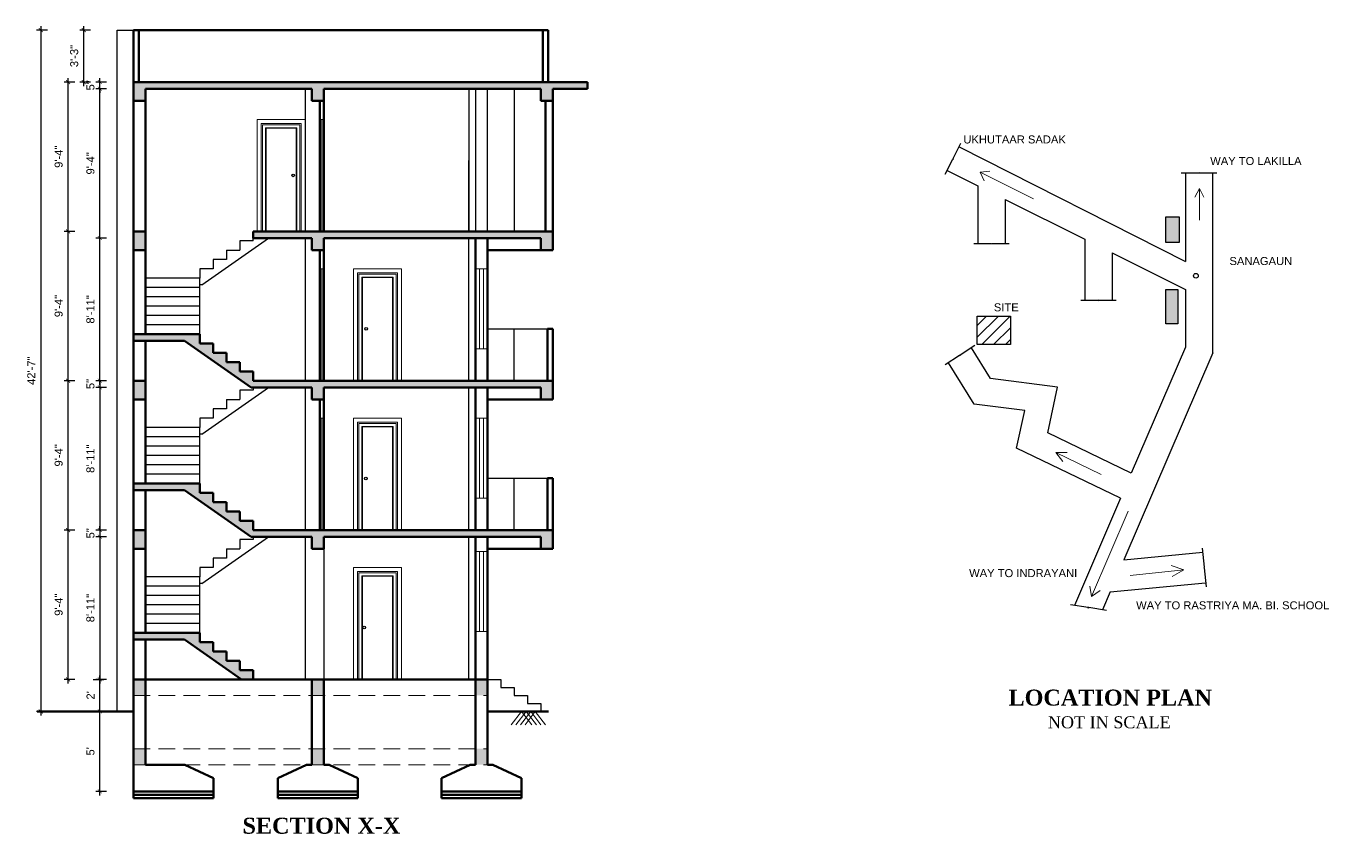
# Model space of a CAD drawing. Header units: inches. Extents: x 2681 to 17714, y 9074 to 11852.
# Drawn here: x 4259 to 5236, y 9913 to 10519 of the extents above; entities that cross this region are included whole.
import ezdxf

# ---------------------------------------------------------------- set-up
doc = ezdxf.new("R2010")
doc.units = ezdxf.units.IN
doc.header["$MEASUREMENT"] = 0
doc.linetypes.add('HIDDEN2', pattern=[0.1875, 0.125, -0.0625])
for name, color, linetype, lineweight in [('DW-SEC', 24, 'Continuous', 25), ('ns_DIMS', 1, 'Continuous', 0), ('ns_HATCH', 40, 'Continuous', 0), ('ns_TEXT', 7, 'Continuous', 13), ('ns_WALL', 21, 'Continuous', 60), ('ns_WINDOW', 151, 'Continuous', 15), ('ns_XTHIN', 41, 'Continuous', 0), ('road', 129, 'Continuous', 25), ('WALL', 12, 'Continuous', 30)]:
    doc.layers.add(name, color=color, linetype=linetype, lineweight=lineweight)
doc.layers.add('ELEVATION', color=3, linetype='Continuous')
doc.styles.add('arial 1000', font='arial.ttf')
doc.styles.get("Standard").update_dxf_attribs({"font": 'arial.ttf'})
doc.dimstyles.new("1-8'", dxfattribs={"dimtxt": 6, "dimasz": 3, "dimexe": 3, "dimexo": 6, "dimgap": 4, "dimtad": 1, "dimdec": 0, "dimzin": 0, "dimdsep": 46, "dimlunit": 4, "dimtxsty": 'arial 1000', "dimblk": 'ARCHTICK', "dimcen": 8, "dimdle": 3, "dimclrt": 7, "dimazin": 0, "dimtfac": 1, "dimtdec": 0, "dimtix": 1, "dimtmove": 2, "dimatfit": 3, "dimfxl": 5, "dimfxlon": 1, "dimarcsym": 0})

# ---------------------------------------------------------------- blocks, each defined once
blk = doc.blocks.new('_ArchTick')
at = {"color": 0, "const_width": 0.15}
blk.add_lwpolyline([(-0.5, -0.5), (0.5, 0.5)], dxfattribs=at)
blk = doc.blocks.new('*D492')
at = {"layer": 'Defpoints', "color": 0, "transparency": 16777216}
for p in [(4314.32, 10004.64), (4339.47, 10004.64), (4339.47, 9944.64)]:
    blk.add_point(p, dxfattribs=at)
at = {"layer": 'ns_DIMS', "color": 0, "lineweight": -2, "transparency": 16777216}
for p, q in [((4319.32, 10004.64), (4311.32, 10004.64)), ((4314.32, 9941.64), (4314.32, 10007.64)), ((4319.32, 9944.64), (4311.32, 9944.64))]:
    blk.add_line(p, q, dxfattribs=at)
at = {"layer": 'ns_DIMS', "color": 0, "lineweight": -2, "transparency": 16777216, "xscale": 3, "yscale": 3, "zscale": 3}
for p, rotation in [((4314.32, 10004.64), 90), ((4314.32, 9944.64), 270)]:
    blk.add_blockref('_ArchTick', p, dxfattribs=dict(at, rotation=rotation))
at = {"layer": 'ns_DIMS', "color": 7, "transparency": 16777216, "insert": (4307.27, 9974.64), "char_height": 6, "attachment_point": 5, "rotation": 90, "style": 'arial 1000'}
blk.add_mtext("5'", dxfattribs=at)
blk = doc.blocks.new('*D493')
at = {"layer": 'Defpoints', "color": 0, "transparency": 16777216}
for p in [(4290.49, 10028.64), (4314.32, 10028.64), (4339.47, 10004.64)]:
    blk.add_point(p, dxfattribs=at)
at = {"layer": 'ns_DIMS', "color": 0, "lineweight": -2, "transparency": 16777216}
for p, q in [((4314.32, 10001.64), (4314.32, 10031.64)), ((4309.32, 10028.64), (4317.32, 10028.64)), ((4319.32, 10004.64), (4311.32, 10004.64))]:
    blk.add_line(p, q, dxfattribs=at)
at = {"layer": 'ns_DIMS', "color": 0, "lineweight": -2, "transparency": 16777216, "xscale": 3, "yscale": 3, "zscale": 3}
for p, rotation in [((4314.32, 10028.64), 90), ((4314.32, 10004.64), 270)]:
    blk.add_blockref('_ArchTick', p, dxfattribs=dict(at, rotation=rotation))
at = {"layer": 'ns_DIMS', "color": 7, "transparency": 16777216, "insert": (4307.31, 10016.64), "char_height": 6, "attachment_point": 5, "rotation": 90, "style": 'arial 1000'}
blk.add_mtext("2'", dxfattribs=at)
blk = doc.blocks.new('*D494')
at = {"layer": 'Defpoints', "color": 0, "transparency": 16777216}
for p in [(4314.32, 10359.64), (4473.21, 10359.64), (4429.27, 10252.64)]:
    blk.add_point(p, dxfattribs=at)
at = {"layer": 'ns_DIMS', "color": 0, "lineweight": -2, "transparency": 16777216}
for p, q in [((4319.32, 10359.64), (4311.32, 10359.64)), ((4314.32, 10249.64), (4314.32, 10362.64)), ((4319.32, 10252.64), (4311.32, 10252.64))]:
    blk.add_line(p, q, dxfattribs=at)
at = {"layer": 'ns_DIMS', "color": 0, "lineweight": -2, "transparency": 16777216, "xscale": 3, "yscale": 3, "zscale": 3}
for p, rotation in [((4314.32, 10359.64), 90), ((4314.32, 10252.64), 270)]:
    blk.add_blockref('_ArchTick', p, dxfattribs=dict(at, rotation=rotation))
at = {"layer": 'ns_DIMS', "color": 7, "transparency": 16777216, "insert": (4307.26, 10306.14), "char_height": 6, "attachment_point": 5, "rotation": 90, "style": 'arial 1000'}
blk.add_mtext('8\'-11"', dxfattribs=at)
blk = doc.blocks.new('*D495')
at = {"layer": 'Defpoints', "color": 0, "transparency": 16777216}
for p in [(4302.17, 10515.64), (4327.32, 10515.64), (4339.47, 10476.64)]:
    blk.add_point(p, dxfattribs=at)
at = {"layer": 'ns_DIMS', "color": 0, "lineweight": -2, "transparency": 16777216}
for p, q in [((4307.17, 10515.64), (4299.17, 10515.64)), ((4302.17, 10473.64), (4302.17, 10518.64)), ((4307.17, 10476.64), (4299.17, 10476.64))]:
    blk.add_line(p, q, dxfattribs=at)
at = {"layer": 'ns_DIMS', "color": 0, "lineweight": -2, "transparency": 16777216, "xscale": 3, "yscale": 3, "zscale": 3}
for p, rotation in [((4302.17, 10515.64), 90), ((4302.17, 10476.64), 270)]:
    blk.add_blockref('_ArchTick', p, dxfattribs=dict(at, rotation=rotation))
at = {"layer": 'ns_DIMS', "color": 7, "transparency": 16777216, "insert": (4295.1, 10496.14), "char_height": 6, "attachment_point": 5, "rotation": 90, "style": 'arial 1000'}
blk.add_mtext('3\'-3"', dxfattribs=at)
blk = doc.blocks.new('*D496')
at = {"layer": 'Defpoints', "color": 0, "transparency": 16777216}
for p in [(4290.49, 10140.64), (4339.47, 10140.64), (4339.47, 10028.64)]:
    blk.add_point(p, dxfattribs=at)
at = {"layer": 'ns_DIMS', "color": 0, "lineweight": -2, "transparency": 16777216}
for p, q in [((4295.49, 10140.64), (4287.49, 10140.64)), ((4290.49, 10025.64), (4290.49, 10143.64)), ((4295.49, 10028.64), (4287.49, 10028.64))]:
    blk.add_line(p, q, dxfattribs=at)
at = {"layer": 'ns_DIMS', "color": 0, "lineweight": -2, "transparency": 16777216, "xscale": 3, "yscale": 3, "zscale": 3}
for p, rotation in [((4290.49, 10140.64), 90), ((4290.49, 10028.64), 270)]:
    blk.add_blockref('_ArchTick', p, dxfattribs=dict(at, rotation=rotation))
at = {"layer": 'ns_DIMS', "color": 7, "transparency": 16777216, "insert": (4283.42, 10084.64), "char_height": 6, "attachment_point": 5, "rotation": 90, "style": 'arial 1000'}
blk.add_mtext('9\'-4"', dxfattribs=at)
blk = doc.blocks.new('*D497')
at = {"layer": 'Defpoints', "color": 0, "transparency": 16777216}
for p in [(4290.49, 10252.64), (4339.47, 10252.64), (4339.47, 10140.64)]:
    blk.add_point(p, dxfattribs=at)
at = {"layer": 'ns_DIMS', "color": 0, "lineweight": -2, "transparency": 16777216}
for p, q in [((4295.49, 10252.64), (4287.49, 10252.64)), ((4290.49, 10137.64), (4290.49, 10255.64)), ((4295.49, 10140.64), (4287.49, 10140.64))]:
    blk.add_line(p, q, dxfattribs=at)
at = {"layer": 'ns_DIMS', "color": 0, "lineweight": -2, "transparency": 16777216, "xscale": 3, "yscale": 3, "zscale": 3}
for p, rotation in [((4290.49, 10252.64), 90), ((4290.49, 10140.64), 270)]:
    blk.add_blockref('_ArchTick', p, dxfattribs=dict(at, rotation=rotation))
at = {"layer": 'ns_DIMS', "color": 7, "transparency": 16777216, "insert": (4283.42, 10196.64), "char_height": 6, "attachment_point": 5, "rotation": 90, "style": 'arial 1000'}
blk.add_mtext('9\'-4"', dxfattribs=at)
blk = doc.blocks.new('*D498')
at = {"layer": 'Defpoints', "color": 0, "transparency": 16777216}
for p in [(4290.49, 10364.64), (4339.47, 10364.64), (4339.47, 10252.64)]:
    blk.add_point(p, dxfattribs=at)
at = {"layer": 'ns_DIMS', "color": 0, "lineweight": -2, "transparency": 16777216}
for p, q in [((4295.49, 10364.64), (4287.49, 10364.64)), ((4290.49, 10249.64), (4290.49, 10367.64)), ((4295.49, 10252.64), (4287.49, 10252.64))]:
    blk.add_line(p, q, dxfattribs=at)
at = {"layer": 'ns_DIMS', "color": 0, "lineweight": -2, "transparency": 16777216, "xscale": 3, "yscale": 3, "zscale": 3}
for p, rotation in [((4290.49, 10364.64), 90), ((4290.49, 10252.64), 270)]:
    blk.add_blockref('_ArchTick', p, dxfattribs=dict(at, rotation=rotation))
at = {"layer": 'ns_DIMS', "color": 7, "transparency": 16777216, "insert": (4283.42, 10308.64), "char_height": 6, "attachment_point": 5, "rotation": 90, "style": 'arial 1000'}
blk.add_mtext('9\'-4"', dxfattribs=at)
blk = doc.blocks.new('*D499')
at = {"layer": 'Defpoints', "color": 0, "transparency": 16777216}
for p in [(4290.49, 10476.64), (4339.47, 10476.64), (4339.47, 10364.64)]:
    blk.add_point(p, dxfattribs=at)
at = {"layer": 'ns_DIMS', "color": 0, "lineweight": -2, "transparency": 16777216}
for p, q in [((4295.49, 10476.64), (4287.49, 10476.64)), ((4290.49, 10361.64), (4290.49, 10479.64)), ((4295.49, 10364.64), (4287.49, 10364.64))]:
    blk.add_line(p, q, dxfattribs=at)
at = {"layer": 'ns_DIMS', "color": 0, "lineweight": -2, "transparency": 16777216, "xscale": 3, "yscale": 3, "zscale": 3}
for p, rotation in [((4290.49, 10476.64), 90), ((4290.49, 10364.64), 270)]:
    blk.add_blockref('_ArchTick', p, dxfattribs=dict(at, rotation=rotation))
at = {"layer": 'ns_DIMS', "color": 7, "transparency": 16777216, "insert": (4283.42, 10420.64), "char_height": 6, "attachment_point": 5, "rotation": 90, "style": 'arial 1000'}
blk.add_mtext('9\'-4"', dxfattribs=at)
blk = doc.blocks.new('*D500')
at = {"layer": 'Defpoints', "color": 0, "transparency": 16777216}
for p in [(4339.47, 10515.64), (4269.93, 10004.64), (4339.47, 10004.64)]:
    blk.add_point(p, dxfattribs=at)
at = {"layer": 'ns_DIMS', "color": 0, "lineweight": -2, "transparency": 16777216}
for p, q in [((4274.93, 10515.64), (4266.93, 10515.64)), ((4269.93, 10518.64), (4269.93, 10001.64)), ((4274.93, 10004.64), (4266.93, 10004.64))]:
    blk.add_line(p, q, dxfattribs=at)
at = {"layer": 'ns_DIMS', "color": 0, "lineweight": -2, "transparency": 16777216, "xscale": 3, "yscale": 3, "zscale": 3}
for p, rotation in [((4269.93, 10515.64), 90), ((4269.93, 10004.64), 270)]:
    blk.add_blockref('_ArchTick', p, dxfattribs=dict(at, rotation=rotation))
at = {"layer": 'ns_DIMS', "color": 7, "transparency": 16777216, "insert": (4262.92, 10260.14), "char_height": 6, "attachment_point": 5, "rotation": 90, "style": 'arial 1000'}
blk.add_mtext('42\'-7"', dxfattribs=at)
blk = doc.blocks.new('*D572')
at = {"layer": 'Defpoints', "color": 0, "transparency": 16777216}
for p in [(4314.32, 10247.64), (4429.27, 10252.64), (4468.21, 10247.64)]:
    blk.add_point(p, dxfattribs=at)
at = {"layer": 'ns_DIMS', "color": 0, "lineweight": -2, "transparency": 16777216}
for p, q in [((4319.32, 10252.64), (4311.32, 10252.64)), ((4319.32, 10247.64), (4311.32, 10247.64)), ((4314.32, 10252.64), (4314.32, 10255.64)), ((4314.32, 10252.64), (4314.32, 10247.64)), ((4314.32, 10247.64), (4314.32, 10244.64))]:
    blk.add_line(p, q, dxfattribs=at)
at = {"layer": 'ns_DIMS', "color": 0, "lineweight": -2, "transparency": 16777216, "xscale": 3, "yscale": 3, "zscale": 3}
for p, rotation in [((4314.32, 10252.64), 270), ((4314.32, 10247.64), 90)]:
    blk.add_blockref('_ArchTick', p, dxfattribs=dict(at, rotation=rotation))
at = {"layer": 'ns_DIMS', "color": 7, "transparency": 16777216, "insert": (4307.27, 10250.14), "char_height": 6, "attachment_point": 5, "rotation": 90, "style": 'arial 1000'}
blk.add_mtext('5"', dxfattribs=at)
blk = doc.blocks.new('*D573')
at = {"layer": 'Defpoints', "color": 0, "transparency": 16777216}
for p in [(4468.21, 10247.64), (4314.32, 10140.64), (4429.27, 10140.64)]:
    blk.add_point(p, dxfattribs=at)
at = {"layer": 'ns_DIMS', "color": 0, "lineweight": -2, "transparency": 16777216}
for p, q in [((4319.32, 10247.64), (4311.32, 10247.64)), ((4314.32, 10250.64), (4314.32, 10137.64)), ((4319.32, 10140.64), (4311.32, 10140.64))]:
    blk.add_line(p, q, dxfattribs=at)
at = {"layer": 'ns_DIMS', "color": 0, "lineweight": -2, "transparency": 16777216, "xscale": 3, "yscale": 3, "zscale": 3}
for p, rotation in [((4314.32, 10247.64), 90), ((4314.32, 10140.64), 270)]:
    blk.add_blockref('_ArchTick', p, dxfattribs=dict(at, rotation=rotation))
at = {"layer": 'ns_DIMS', "color": 7, "transparency": 16777216, "insert": (4307.26, 10194.14), "char_height": 6, "attachment_point": 5, "rotation": 90, "style": 'arial 1000'}
blk.add_mtext('8\'-11"', dxfattribs=at)
blk = doc.blocks.new('*D574')
at = {"layer": 'Defpoints', "color": 0, "transparency": 16777216}
for p in [(4429.27, 10140.64), (4314.32, 10135.64), (4473.21, 10135.64)]:
    blk.add_point(p, dxfattribs=at)
at = {"layer": 'ns_DIMS', "color": 0, "lineweight": -2, "transparency": 16777216}
for p, q in [((4319.32, 10140.64), (4311.32, 10140.64)), ((4314.32, 10140.64), (4314.32, 10143.64)), ((4314.32, 10140.64), (4314.32, 10135.64)), ((4319.32, 10135.64), (4311.32, 10135.64)), ((4314.32, 10135.64), (4314.32, 10132.64))]:
    blk.add_line(p, q, dxfattribs=at)
at = {"layer": 'ns_DIMS', "color": 0, "lineweight": -2, "transparency": 16777216, "xscale": 3, "yscale": 3, "zscale": 3}
for p, rotation in [((4314.32, 10140.64), 270), ((4314.32, 10135.64), 90)]:
    blk.add_blockref('_ArchTick', p, dxfattribs=dict(at, rotation=rotation))
at = {"layer": 'ns_DIMS', "color": 7, "transparency": 16777216, "insert": (4307.27, 10138.14), "char_height": 6, "attachment_point": 5, "rotation": 90, "style": 'arial 1000'}
blk.add_mtext('5"', dxfattribs=at)
blk = doc.blocks.new('*D575')
at = {"layer": 'Defpoints', "color": 0, "transparency": 16777216}
for p in [(4473.21, 10135.64), (4314.32, 10028.64), (4468.21, 10028.64)]:
    blk.add_point(p, dxfattribs=at)
at = {"layer": 'ns_DIMS', "color": 0, "lineweight": -2, "transparency": 16777216}
for p, q in [((4314.32, 10138.64), (4314.32, 10025.64)), ((4319.32, 10135.64), (4311.32, 10135.64)), ((4319.32, 10028.64), (4311.32, 10028.64))]:
    blk.add_line(p, q, dxfattribs=at)
at = {"layer": 'ns_DIMS', "color": 0, "lineweight": -2, "transparency": 16777216, "xscale": 3, "yscale": 3, "zscale": 3}
for p, rotation in [((4314.32, 10135.64), 90), ((4314.32, 10028.64), 270)]:
    blk.add_blockref('_ArchTick', p, dxfattribs=dict(at, rotation=rotation))
at = {"layer": 'ns_DIMS', "color": 7, "transparency": 16777216, "insert": (4307.26, 10082.14), "char_height": 6, "attachment_point": 5, "rotation": 90, "style": 'arial 1000'}
blk.add_mtext('8\'-11"', dxfattribs=at)
blk = doc.blocks.new('*D576')
at = {"layer": 'Defpoints', "color": 0, "transparency": 16777216}
for p in [(4314.32, 10471.64), (4473.21, 10471.64), (4473.21, 10359.64)]:
    blk.add_point(p, dxfattribs=at)
at = {"layer": 'ns_DIMS', "color": 0, "lineweight": -2, "transparency": 16777216}
for p, q in [((4319.32, 10471.64), (4311.32, 10471.64)), ((4314.32, 10356.64), (4314.32, 10474.64)), ((4319.32, 10359.64), (4311.32, 10359.64))]:
    blk.add_line(p, q, dxfattribs=at)
at = {"layer": 'ns_DIMS', "color": 0, "lineweight": -2, "transparency": 16777216, "xscale": 3, "yscale": 3, "zscale": 3}
for p, rotation in [((4314.32, 10471.64), 90), ((4314.32, 10359.64), 270)]:
    blk.add_blockref('_ArchTick', p, dxfattribs=dict(at, rotation=rotation))
at = {"layer": 'ns_DIMS', "color": 7, "transparency": 16777216, "insert": (4307.26, 10415.64), "char_height": 6, "attachment_point": 5, "rotation": 90, "style": 'arial 1000'}
blk.add_mtext('9\'-4"', dxfattribs=at)
blk = doc.blocks.new('*D577')
at = {"layer": 'Defpoints', "color": 0, "transparency": 16777216}
for p in [(4314.32, 10476.64), (4473.21, 10476.64), (4473.21, 10471.64)]:
    blk.add_point(p, dxfattribs=at)
at = {"layer": 'ns_DIMS', "color": 0, "lineweight": -2, "transparency": 16777216}
for p, q in [((4319.32, 10476.64), (4311.32, 10476.64)), ((4319.32, 10471.64), (4311.32, 10471.64)), ((4314.32, 10476.64), (4314.32, 10479.64)), ((4314.32, 10471.64), (4314.32, 10476.64)), ((4314.32, 10471.64), (4314.32, 10468.64))]:
    blk.add_line(p, q, dxfattribs=at)
at = {"layer": 'ns_DIMS', "color": 0, "lineweight": -2, "transparency": 16777216, "xscale": 3, "yscale": 3, "zscale": 3}
for p, rotation in [((4314.32, 10476.64), 270), ((4314.32, 10471.64), 90)]:
    blk.add_blockref('_ArchTick', p, dxfattribs=dict(at, rotation=rotation))
at = {"layer": 'ns_DIMS', "color": 7, "transparency": 16777216, "insert": (4307.27, 10474.14), "char_height": 6, "attachment_point": 5, "rotation": 90, "style": 'arial 1000'}
blk.add_mtext('5"', dxfattribs=at)

msp = doc.modelspace()

# ---------------------------------------------------------------- hatches: boundary and pattern name
at = {"layer": 'DW-SEC'}
h = msp.add_hatch(dxfattribs=at)
h.set_pattern_fill('ANSI31', color=256, scale=50)
h.set_pattern_definition([(45, (-116530.6534, 22876.4307), (-4.41941738, 4.41941738), [])])
h.paths.add_polyline_path([(4996.97, 10301.05), (4972.07, 10301.05), (4972.07, 10279.81), (4996.97, 10279.81)])
at = {"layer": 'ELEVATION'}
h = msp.add_hatch(dxfattribs=at)
h.set_pattern_fill('SWAMP', color=256, scale=2)
h.set_pattern_definition([(0, (-74054.8467, 14207.688), (1, 1.732050806), [0.25, -1.75]), (90, (-74054.7217, 14207.6881), (-1, 1.732050806), [0.125, -3.33910161]), (90, (-74054.6905, 14207.6881), (-1, 1.732050806), [0.1, -3.36410161]), (90, (-74054.753, 14207.6881), (-1, 1.732050806), [0.1, -3.36410161]), (60, (-74054.6592, 14207.688), (-1, 1.732050807), [0.08, -1.92]), (120, (-74054.7842, 14207.688), (-2, 8e-10), [0.08, -1.92])])
h.paths.add_polyline_path([(5122.53, 10321.06), (5113.4, 10321.06), (5113.4, 10295.19), (5122.53, 10295.19)])
h.paths.add_polyline_path([(5123.52, 10375.62), (5113.48, 10375.62), (5113.48, 10356.33), (5123.52, 10356.33)])
at = {"layer": 'ns_HATCH'}
h = msp.add_hatch(dxfattribs=at)
h.set_pattern_fill('AR-CONC', color=256)
h.set_pattern_definition([(50, (-20361.536, 14920.5853), (7.1726018, -0.6275213), [0.75, -8.25]), (355, (-20361.536, 14920.585), (-1.3875133, 7.5219213), [0.6, -6.6]), (100.451444, (-20360.938, 14920.533), (5.7850885, 6.8944), [0.637402, -7.0114211]), (46.1842, (-20361.536, 14922.585), (10.6724133, -1.6551928), [1.125, -12.375]), (96.635635, (-20360.646, 14922.447), (9.3466195, 9.741186), [0.9561034, -10.5171376]), (351.184164, (-20361.536, 14922.585), (9.3466195, 9.741186), [0.9, -9.9]), (21, (-20360.536, 14922.0853), (5.9690705, -4.0261889), [0.75, -8.25]), (326, (-20360.536, 14922.085), (2.4331533, 7.2515005), [0.6, -6.6]), (71.451445, (-20360.0384, 14921.75), (8.4022238, 3.2253115), [0.637402, -7.0114211]), (37.5, (-20361.5358, 14920.5853), (0.12159855, 3.32893854), [0, -6.52, 0, -6.7, 0, -6.625]), (7.5, (-20361.536, 14920.5853), (2.63069537, 3.9441171), [0, -3.82, 0, -6.37, 0, -2.525]), (327.5, (-20363.7658, 14920.5853), (5.33822436, -0.22554872), [0, -2.5, 0, -7.8, 0, -10.35]), (317.5, (-20364.766, 14920.5853), (5.8318617, 1.0010498), [0, -3.25, 0, -5.18, 0, -7.35])])
h.paths.add_polyline_path([(4348.47, 9976.64), (4339.47, 9976.64), (4339.47, 9964.64), (4348.47, 9964.64)])
h.paths.add_polyline_path([(4348.47, 10028.64), (4339.47, 10028.64), (4339.47, 10016.64), (4348.47, 10016.64)])
h.paths.add_polyline_path([(4482.21, 10028.64), (4473.21, 10028.64), (4473.21, 10016.64), (4482.21, 10016.64)])
h.paths.add_polyline_path([(4482.21, 9976.64), (4473.21, 9976.64), (4473.21, 9964.64), (4482.21, 9964.64)])
h.paths.add_polyline_path([(4604.91, 9976.64), (4595.91, 9976.64), (4595.91, 9964.64), (4604.91, 9964.64)])
h.paths.add_polyline_path([(4604.91, 10028.64), (4595.91, 10028.64), (4595.91, 10016.64), (4604.91, 10016.64)])
h.paths.add_polyline_path([(4389.27, 10063.64), (4339.47, 10063.64), (4339.47, 10058.64), (4377.69, 10058.64), (4420.55, 10028.64), (4429.27, 10028.64), (4429.27, 10035.64), (4419.27, 10035.64), (4419.27, 10042.64), (4409.27, 10042.64), (4409.27, 10049.64), (4399.27, 10049.64), (4399.27, 10056.64), (4389.27, 10056.64)])
h.paths.add_polyline_path([(4348.47, 10140.64), (4339.47, 10140.64), (4339.47, 10126.64), (4348.47, 10126.64)], flags=17)
h.paths.add_polyline_path([(4419.27, 10154.64), (4409.27, 10154.64), (4409.27, 10161.64), (4399.27, 10161.64), (4399.27, 10168.64), (4389.27, 10168.64), (4389.27, 10175.64), (4339.47, 10175.64), (4339.47, 10170.64), (4377.69, 10170.64), (4427.69, 10135.64), (4473.21, 10135.64), (4473.21, 10126.64), (4482.21, 10126.64), (4482.21, 10135.64), (4644.9, 10135.64), (4644.9, 10126.64), (4653.9, 10126.64), (4653.9, 10140.64), (4429.27, 10140.64), (4429.27, 10147.64), (4419.27, 10147.64)])
h.paths.add_polyline_path([(4348.47, 10252.64), (4339.47, 10252.64), (4339.47, 10238.64), (4348.47, 10238.64)], flags=17)
h.paths.add_polyline_path([(4653.9, 10252.64), (4429.27, 10252.64), (4429.27, 10259.64), (4419.27, 10259.64), (4419.27, 10266.64), (4409.27, 10266.64), (4409.27, 10273.64), (4399.27, 10273.64), (4399.27, 10280.64), (4389.27, 10280.64), (4389.27, 10287.64), (4339.47, 10287.64), (4339.47, 10282.64), (4377.69, 10282.64), (4427.69, 10247.64), (4473.21, 10247.64), (4473.21, 10238.64), (4482.21, 10238.64), (4482.21, 10247.64), (4644.9, 10247.64), (4644.9, 10238.64), (4653.9, 10238.64)])
h.paths.add_polyline_path([(4348.47, 10364.64), (4339.47, 10364.64), (4339.47, 10350.64), (4348.47, 10350.64)])
h.paths.add_polyline_path([(4482.21, 10359.64), (4644.9, 10359.64), (4644.9, 10350.64), (4653.9, 10350.64), (4653.9, 10364.64), (4429.27, 10364.64), (4429.27, 10359.64), (4473.21, 10359.64), (4473.21, 10350.64), (4482.21, 10350.64)])
h.paths.add_polyline_path([(4653.9, 10471.64), (4679.83, 10471.64), (4679.83, 10476.64), (4339.47, 10476.64), (4339.47, 10462.64), (4348.47, 10462.64), (4348.47, 10471.64), (4473.21, 10471.64), (4473.21, 10462.64), (4482.21, 10462.64), (4482.21, 10471.64), (4644.9, 10471.64), (4644.9, 10462.64), (4653.9, 10462.64)])

# ---------------------------------------------------------------- linework, layer by layer
at = {"layer": 'Defpoints'}
for centre in [(4459.18, 10406.64), (4513.89, 10291.52), (4513.74, 10179.28), (4512.38, 10067.52)]:
    msp.add_circle(centre, 1, dxfattribs=at)
at = {"layer": 'ELEVATION'}
for points in [[(5123.52, 10356.33), (5113.48, 10356.33), (5113.48, 10375.62), (5123.52, 10375.62)], [(5113.4, 10321.06), (5122.53, 10321.06), (5122.53, 10295.19), (5113.4, 10295.19)]]:
    msp.add_lwpolyline(points, close=True, dxfattribs=at)
msp.add_circle((5135.96, 10331.36), 1.78, dxfattribs=at)
at = {"layer": 'ns_DIMS'}
for p, q in [((4974.18, 10409.04), (4981.54, 10409.69)), ((4974.18, 10409.04), (5014.33, 10389.01)), ((4974.18, 10409.04), (4977.17, 10402.47)), ((5138.56, 10396.67), (5135.21, 10390.37)), ((5138.56, 10373.01), (5138.56, 10396.67)), ((5138.56, 10396.67), (5141.91, 10390.37)), ((5064.9, 10182.31), (5030.92, 10198.71)), ((5030.92, 10198.71), (5039.58, 10198.71)), ((5030.92, 10198.71), (5036.31, 10191.93)), ((5085.08, 10154.7), (5057.66, 10090.77)), ((5086.74, 10106.5), (5126.99, 10110.85)), ((5126.99, 10110.85), (5117.33, 10114.05)), ((5126.99, 10110.85), (5118.24, 10105.67)), ((5057.66, 10090.77), (5056.36, 10098.52)), ((5057.66, 10090.77), (5064.17, 10095.17)), ((4630.44, 10004.64), (4622.76, 9994.42)), ((4633.88, 10004.64), (4626.2, 9994.42)), ((4637.31, 10004.64), (4629.63, 9994.42)), ((4630.44, 10004.64), (4638.12, 9994.42)), ((4640.75, 10004.64), (4633.07, 9994.42)), ((4633.88, 10004.64), (4641.56, 9994.42)), ((4637.31, 10004.64), (4644.99, 9994.42)), ((4640.75, 10004.64), (4648.43, 9994.42))]:
    msp.add_line(p, q, dxfattribs=at)
at = {"layer": 'ns_WALL', "lineweight": 25}
for p, q in [((4327.32, 10515.64), (4339.47, 10515.64)), ((4327.32, 10004.64), (4327.32, 10515.64)), ((4468.21, 10471.64), (4468.21, 10364.64)), ((4590.91, 10471.64), (4590.64, 10364.64)), ((4590.91, 10471.64), (4590.91, 10364.64)), ((4595.91, 10471.64), (4595.91, 10364.64)), ((4604.64, 10471.64), (4604.64, 10364.64)), ((4624.87, 10471.64), (4624.87, 10364.64)), ((4390.85, 10324.64), (4440.85, 10359.64)), ((4429.27, 10357.64), (4419.27, 10357.64)), ((4419.27, 10357.64), (4419.27, 10350.64)), ((4429.27, 10357.64), (4429.27, 10359.64)), ((4468.21, 10359.64), (4468.21, 10252.64)), ((4590.91, 10252.64), (4590.91, 10359.64)), ((4409.27, 10350.64), (4409.27, 10343.64)), ((4409.27, 10350.64), (4419.27, 10350.64)), ((4399.27, 10336.64), (4389.27, 10336.64)), ((4389.27, 10336.64), (4389.27, 10329.64)), ((4409.27, 10343.64), (4399.27, 10343.64)), ((4399.27, 10343.64), (4399.27, 10336.64)), ((4389.27, 10329.64), (4348.47, 10329.64)), ((4389.27, 10287.64), (4389.27, 10329.64)), ((4390.85, 10324.64), (4389.27, 10324.64)), ((4389.27, 10322.64), (4348.47, 10322.64)), ((4389.27, 10315.64), (4348.47, 10315.64)), ((4389.27, 10308.64), (4348.47, 10308.64)), ((4389.27, 10301.64), (4348.47, 10301.64)), ((4389.27, 10294.64), (4348.47, 10294.64)), ((4604.91, 10291.64), (4649.9, 10291.64)), ((4624.87, 10252.64), (4624.87, 10291.64)), ((4390.85, 10212.64), (4440.85, 10247.64)), ((4429.27, 10247.64), (4429.27, 10245.64)), ((4468.21, 10247.64), (4468.21, 10140.64)), ((4590.91, 10140.64), (4590.91, 10247.64)), ((4409.27, 10238.64), (4409.27, 10231.64)), ((4409.27, 10238.64), (4419.27, 10238.64)), ((4429.27, 10245.64), (4419.27, 10245.64)), ((4419.27, 10245.64), (4419.27, 10238.64)), ((4409.27, 10231.64), (4399.27, 10231.64)), ((4399.27, 10231.64), (4399.27, 10224.64)), ((4389.27, 10217.64), (4348.47, 10217.64)), ((4399.27, 10224.64), (4389.27, 10224.64)), ((4389.27, 10224.64), (4389.27, 10217.64)), ((4389.27, 10175.64), (4389.27, 10217.64)), ((4389.27, 10210.64), (4348.47, 10210.64)), ((4390.85, 10212.64), (4389.27, 10212.64)), ((4389.27, 10203.64), (4348.47, 10203.64)), ((4389.27, 10196.64), (4348.47, 10196.64)), ((4389.27, 10189.64), (4348.47, 10189.64)), ((4389.27, 10182.64), (4348.47, 10182.64)), ((4604.91, 10179.64), (4649.9, 10179.64)), ((4624.87, 10140.64), (4624.87, 10179.64)), ((4390.85, 10100.64), (4440.85, 10135.64)), ((4429.27, 10133.64), (4419.27, 10133.64)), ((4419.27, 10133.64), (4419.27, 10126.64)), ((4429.27, 10135.64), (4429.27, 10133.64)), ((4468.21, 10135.64), (4468.21, 10028.64)), ((4590.91, 10028.64), (4590.91, 10135.64)), ((4409.27, 10119.64), (4399.27, 10119.64)), ((4399.27, 10119.64), (4399.27, 10112.64)), ((4409.27, 10126.64), (4409.27, 10119.64)), ((4409.27, 10126.64), (4419.27, 10126.64)), ((4482.21, 10126.64), (4482.21, 10028.64)), ((4399.27, 10112.64), (4389.27, 10112.64)), ((4389.27, 10112.64), (4389.27, 10105.64)), ((4389.27, 10105.64), (4348.47, 10105.64)), ((4389.27, 10063.64), (4389.27, 10105.64)), ((4390.85, 10100.64), (4389.27, 10100.64)), ((4389.27, 10098.64), (4348.47, 10098.64)), ((4389.27, 10091.64), (4348.47, 10091.64)), ((4389.27, 10084.64), (4348.47, 10084.64)), ((4389.27, 10077.64), (4348.47, 10077.64)), ((4389.27, 10070.64), (4348.47, 10070.64))]:
    msp.add_line(p, q, dxfattribs=at)
at = {"layer": 'ns_WALL'}
for p, q in [((4339.47, 10515.64), (4604.91, 10515.64)), ((4339.47, 10028.64), (4339.47, 10515.64)), ((4343.47, 10476.64), (4343.47, 10515.64)), ((4604.91, 10515.64), (4650.38, 10515.64)), ((4646.38, 10476.64), (4646.38, 10515.64)), ((4650.38, 10476.64), (4650.38, 10515.64)), ((4339.47, 10476.64), (4679.83, 10476.64)), ((4348.47, 10471.64), (4473.21, 10471.64)), ((4348.47, 10364.64), (4348.47, 10471.64)), ((4473.21, 10471.64), (4473.21, 10462.64)), ((4482.21, 10471.64), (4644.9, 10471.64)), ((4482.21, 10471.64), (4482.21, 10364.64)), ((4644.9, 10462.64), (4644.9, 10471.64)), ((4653.9, 10471.64), (4679.83, 10471.64)), ((4653.9, 10462.64), (4653.9, 10471.64)), ((4679.83, 10471.64), (4679.83, 10476.64)), ((4339.47, 10462.64), (4348.47, 10462.64)), ((4473.21, 10462.64), (4482.21, 10462.64)), ((4479.21, 10462.64), (4479.21, 10364.64)), ((4644.9, 10462.64), (4653.9, 10462.64)), ((4648.5, 10462.64), (4648.5, 10364.64)), ((4653.9, 10350.64), (4653.9, 10462.64)), ((4339.47, 10364.64), (4348.47, 10364.64)), ((4348.47, 10287.64), (4348.47, 10364.64)), ((4429.27, 10364.64), (4653.9, 10364.64)), ((4429.27, 10364.64), (4429.27, 10359.64)), ((4429.27, 10359.64), (4473.21, 10359.64)), ((4473.21, 10359.64), (4473.21, 10350.64)), ((4482.21, 10359.64), (4644.9, 10359.64)), ((4482.21, 10359.64), (4482.21, 10252.64)), ((4595.91, 10252.64), (4595.91, 10359.64)), ((4604.91, 10252.64), (4604.91, 10359.64)), ((4644.9, 10359.64), (4644.9, 10350.64)), ((4339.47, 10350.64), (4348.47, 10350.64)), ((4473.21, 10350.64), (4482.21, 10350.64)), ((4479.21, 10350.64), (4479.21, 10252.64)), ((4604.91, 10350.64), (4653.9, 10350.64)), ((4389.27, 10287.64), (4339.47, 10287.64)), ((4389.27, 10280.64), (4389.27, 10287.64)), ((4649.9, 10291.64), (4653.9, 10291.64)), ((4649.9, 10252.64), (4649.9, 10291.64)), ((4653.9, 10238.64), (4653.9, 10291.64)), ((4377.69, 10282.64), (4339.47, 10282.64)), ((4348.47, 10252.64), (4348.47, 10282.64)), ((4377.69, 10282.64), (4427.69, 10247.64)), ((4399.27, 10280.64), (4389.27, 10280.64)), ((4399.27, 10273.64), (4399.27, 10280.64)), ((4409.27, 10273.64), (4399.27, 10273.64)), ((4409.27, 10266.64), (4409.27, 10273.64)), ((4419.27, 10266.64), (4409.27, 10266.64)), ((4419.27, 10259.64), (4419.27, 10266.64)), ((4429.27, 10259.64), (4419.27, 10259.64)), ((4429.27, 10252.64), (4429.27, 10259.64)), ((4339.47, 10252.64), (4348.47, 10252.64)), ((4348.47, 10175.64), (4348.47, 10252.64)), ((4427.69, 10247.64), (4473.21, 10247.64)), ((4429.27, 10252.64), (4653.9, 10252.64)), ((4473.21, 10247.64), (4473.21, 10238.64)), ((4482.21, 10247.64), (4644.9, 10247.64)), ((4482.21, 10247.64), (4482.21, 10140.64)), ((4595.91, 10140.64), (4595.91, 10247.64)), ((4604.91, 10140.64), (4604.91, 10247.64)), ((4644.9, 10247.64), (4644.9, 10238.64)), ((4339.47, 10238.64), (4348.47, 10238.64)), ((4473.21, 10238.64), (4482.21, 10238.64)), ((4479.21, 10238.64), (4479.21, 10140.64)), ((4604.91, 10238.64), (4653.9, 10238.64)), ((4649.9, 10179.64), (4653.9, 10179.64)), ((4649.9, 10140.64), (4649.9, 10179.64)), ((4653.9, 10126.64), (4653.9, 10179.64)), ((4389.27, 10175.64), (4339.47, 10175.64)), ((4377.69, 10170.64), (4339.47, 10170.64)), ((4348.47, 10063.64), (4348.47, 10170.64)), ((4377.69, 10170.64), (4427.69, 10135.64)), ((4389.27, 10168.64), (4389.27, 10175.64)), ((4399.27, 10168.64), (4389.27, 10168.64)), ((4399.27, 10161.64), (4399.27, 10168.64)), ((4409.27, 10161.64), (4399.27, 10161.64)), ((4409.27, 10154.64), (4409.27, 10161.64)), ((4419.27, 10154.64), (4409.27, 10154.64)), ((4419.27, 10147.64), (4419.27, 10154.64)), ((4339.47, 10140.64), (4348.47, 10140.64)), ((4429.27, 10147.64), (4419.27, 10147.64)), ((4429.27, 10140.64), (4429.27, 10147.64)), ((4429.27, 10140.64), (4653.9, 10140.64)), ((4427.69, 10135.64), (4473.21, 10135.64)), ((4473.21, 10135.64), (4473.21, 10126.64)), ((4482.21, 10135.64), (4644.9, 10135.64)), ((4482.21, 10135.64), (4482.21, 10126.64)), ((4595.91, 9964.64), (4595.91, 10135.64)), ((4604.91, 9964.64), (4604.91, 10135.64)), ((4644.9, 10135.64), (4644.9, 10126.64)), ((4339.47, 10126.64), (4348.47, 10126.64)), ((4473.21, 10126.64), (4482.21, 10126.64)), ((4604.91, 10126.64), (4653.9, 10126.64)), ((4389.27, 10063.64), (4339.47, 10063.64)), ((4389.27, 10056.64), (4389.27, 10063.64)), ((4377.69, 10058.64), (4339.47, 10058.64)), ((4348.47, 9964.64), (4348.47, 10058.64)), ((4377.69, 10058.64), (4420.55, 10028.64)), ((4399.27, 10056.64), (4389.27, 10056.64)), ((4399.27, 10049.64), (4399.27, 10056.64)), ((4409.27, 10049.64), (4399.27, 10049.64)), ((4409.27, 10042.64), (4409.27, 10049.64)), ((4419.27, 10042.64), (4409.27, 10042.64)), ((4419.27, 10035.64), (4419.27, 10042.64)), ((4429.27, 10035.64), (4419.27, 10035.64)), ((4429.27, 10028.64), (4429.27, 10035.64)), ((4339.47, 10028.64), (4604.91, 10028.64)), ((4339.47, 10028.64), (4339.47, 9944.64)), ((4473.21, 10028.64), (4473.21, 9964.64)), ((4482.21, 10028.64), (4482.21, 9964.64)), ((4267.33, 10004.64), (4339.47, 10004.64)), ((4604.91, 10004.64), (4650.55, 10004.64)), ((4377.97, 9964.64), (4348.47, 9964.64)), ((4377.97, 9964.64), (4399.47, 9954.64)), ((4469.21, 9964.64), (4447.71, 9954.64)), ((4469.21, 9964.64), (4473.21, 9964.64)), ((4486.21, 9964.64), (4482.21, 9964.64)), ((4486.21, 9964.64), (4507.71, 9954.64)), ((4591.91, 9964.64), (4570.41, 9954.64)), ((4591.91, 9964.64), (4595.91, 9964.64)), ((4608.91, 9964.64), (4604.91, 9964.64)), ((4608.91, 9964.64), (4630.41, 9954.64)), ((4399.47, 9954.64), (4399.47, 9939.64)), ((4447.71, 9954.64), (4447.71, 9939.64)), ((4507.71, 9954.64), (4507.71, 9939.64)), ((4570.41, 9954.64), (4570.41, 9939.64)), ((4630.41, 9954.64), (4630.41, 9939.64)), ((4339.47, 9944.64), (4399.47, 9944.64)), ((4339.47, 9939.64), (4339.47, 9944.64)), ((4399.47, 9939.64), (4399.47, 9944.64)), ((4447.71, 9944.64), (4507.71, 9944.64)), ((4447.71, 9939.64), (4447.71, 9944.64)), ((4507.71, 9939.64), (4507.71, 9944.64)), ((4570.41, 9944.64), (4630.41, 9944.64)), ((4570.41, 9939.64), (4570.41, 9944.64)), ((4630.41, 9939.64), (4630.41, 9944.64)), ((4339.47, 9942.14), (4399.47, 9942.14)), ((4339.47, 9939.64), (4399.47, 9939.64)), ((4447.71, 9942.14), (4507.71, 9942.14)), ((4447.71, 9939.64), (4507.71, 9939.64)), ((4570.41, 9942.14), (4630.41, 9942.14)), ((4570.41, 9939.64), (4630.41, 9939.64))]:
    msp.add_line(p, q, dxfattribs=at)
at = {"layer": 'ns_WALL', "lineweight": 25}
msp.add_lwpolyline([(4604.91, 10028.64), (4614.91, 10028.64), (4614.91, 10022.64), (4624.91, 10022.64), (4624.91, 10016.64), (4634.91, 10016.64), (4634.91, 10010.64), (4644.91, 10010.64), (4644.91, 10004.64)], dxfattribs=at)
at = {"layer": 'ns_WINDOW'}
for p, q in [((4432.21, 10364.64), (4432.21, 10448.64)), ((4432.21, 10448.64), (4468.21, 10448.64)), ((4435.21, 10364.64), (4435.21, 10445.64)), ((4435.21, 10445.64), (4465.21, 10445.64)), ((4464.21, 10444.64), (4436.21, 10444.64)), ((4436.21, 10444.64), (4436.21, 10364.64)), ((4461.98, 10442.4), (4438.45, 10442.4)), ((4438.45, 10442.4), (4438.45, 10364.64)), ((4461.51, 10441.93), (4438.92, 10441.93)), ((4438.92, 10441.93), (4438.92, 10364.64)), ((4461.51, 10364.64), (4461.51, 10441.93)), ((4461.98, 10364.64), (4461.98, 10442.4)), ((4464.21, 10364.64), (4464.21, 10444.64)), ((4465.21, 10364.64), (4465.21, 10445.64)), ((4468.21, 10364.64), (4468.21, 10448.64)), ((4479.21, 10448.64), (4482.21, 10448.64)), ((4480.71, 10448.64), (4480.71, 10364.64)), ((4438.45, 10440.82), (4438.45, 10418.58)), ((4479.21, 10336.64), (4482.21, 10336.64)), ((4480.71, 10336.64), (4480.71, 10252.64)), ((4504.47, 10252.64), (4504.47, 10336.64)), ((4504.47, 10336.64), (4540.47, 10336.64)), ((4540.47, 10252.64), (4540.47, 10336.64)), ((4595.91, 10336.64), (4604.91, 10336.64)), ((4598.91, 10276.64), (4598.91, 10336.64)), ((4601.91, 10276.64), (4601.91, 10336.64)), ((4507.47, 10252.64), (4507.47, 10333.64)), ((4507.47, 10333.64), (4537.47, 10333.64)), ((4536.47, 10332.64), (4508.47, 10332.64)), ((4508.47, 10332.64), (4508.47, 10252.64)), ((4534.24, 10330.4), (4510.71, 10330.4)), ((4510.71, 10330.4), (4510.71, 10252.64)), ((4510.71, 10328.82), (4510.71, 10306.58)), ((4533.77, 10329.93), (4511.18, 10329.93)), ((4511.18, 10329.93), (4511.18, 10252.64)), ((4533.77, 10252.64), (4533.77, 10329.93)), ((4534.24, 10252.64), (4534.24, 10330.4)), ((4536.47, 10252.64), (4536.47, 10332.64)), ((4537.47, 10252.64), (4537.47, 10333.64)), ((4595.91, 10276.64), (4604.91, 10276.64)), ((4479.21, 10224.64), (4482.21, 10224.64)), ((4480.71, 10224.64), (4480.71, 10140.64)), ((4504.47, 10140.64), (4504.47, 10224.64)), ((4504.47, 10224.64), (4540.47, 10224.64)), ((4507.47, 10140.64), (4507.47, 10221.64)), ((4507.47, 10221.64), (4537.47, 10221.64)), ((4536.47, 10220.64), (4508.47, 10220.64)), ((4508.47, 10220.64), (4508.47, 10140.64)), ((4534.24, 10218.4), (4510.71, 10218.4)), ((4510.71, 10218.4), (4510.71, 10140.64)), ((4510.71, 10216.82), (4510.71, 10194.58)), ((4533.77, 10217.93), (4511.18, 10217.93)), ((4511.18, 10217.93), (4511.18, 10140.64)), ((4533.77, 10140.64), (4533.77, 10217.93)), ((4534.24, 10140.64), (4534.24, 10218.4)), ((4536.47, 10140.64), (4536.47, 10220.64)), ((4537.47, 10140.64), (4537.47, 10221.64)), ((4540.47, 10140.64), (4540.47, 10224.64)), ((4595.91, 10224.64), (4604.91, 10224.64)), ((4598.91, 10164.64), (4598.91, 10224.64)), ((4601.91, 10164.64), (4601.91, 10224.64)), ((4595.91, 10164.64), (4604.91, 10164.64)), ((4595.91, 10124.64), (4604.91, 10124.64)), ((4598.91, 10064.64), (4598.91, 10124.64)), ((4601.91, 10064.64), (4601.91, 10124.64)), ((4504.47, 10028.64), (4504.47, 10112.64)), ((4504.47, 10112.64), (4540.47, 10112.64)), ((4507.47, 10028.64), (4507.47, 10109.64)), ((4507.47, 10109.64), (4537.47, 10109.64)), ((4537.47, 10028.64), (4537.47, 10109.64)), ((4540.47, 10028.64), (4540.47, 10112.64)), ((4536.47, 10108.64), (4508.47, 10108.64)), ((4508.47, 10108.64), (4508.47, 10028.64)), ((4534.24, 10106.4), (4510.71, 10106.4)), ((4510.71, 10106.4), (4510.71, 10028.64)), ((4510.71, 10104.82), (4510.71, 10082.58)), ((4533.77, 10105.93), (4511.18, 10105.93)), ((4511.18, 10105.93), (4511.18, 10028.64)), ((4533.77, 10028.64), (4533.77, 10105.93)), ((4534.24, 10028.64), (4534.24, 10106.4)), ((4536.47, 10028.64), (4536.47, 10108.64)), ((4595.91, 10064.64), (4604.91, 10064.64))]:
    msp.add_line(p, q, dxfattribs=at)
at = {"layer": 'ns_XTHIN', "linetype": 'HIDDEN2', "ltscale": 100}
for p, q in [((4339.47, 10016.64), (4604.91, 10016.64)), ((4339.47, 9976.64), (4604.91, 9976.64)), ((4339.47, 9964.64), (4604.91, 9964.64))]:
    msp.add_line(p, q, dxfattribs=at)
at = {"layer": 'road'}
for p, q in [((4958.48, 10428.03), (5128.06, 10342.16)), ((4949.46, 10410.22), (4972.42, 10398.77)), ((5128.06, 10408.53), (5128.06, 10342.16)), ((5148.61, 10273.66), (5148.61, 10408.53)), ((4972.42, 10398.77), (4972.42, 10355.28)), ((4992.97, 10388.53), (5052.71, 10358.73)), ((4992.97, 10388.53), (4992.97, 10355.28)), ((5052.71, 10358.73), (5052.71, 10312.85)), ((5073.26, 10348.49), (5128.06, 10321.16)), ((5073.26, 10348.49), (5073.26, 10312.85)), ((5128.06, 10321.16), (5128.06, 10277.88)), ((4981.97, 10254.22), (4967.66, 10277.34)), ((5128.06, 10277.88), (5087.53, 10183.4)), ((4969.66, 10235.06), (4950.43, 10266.14)), ((5148.61, 10273.66), (5081.94, 10118.24)), ((5032.21, 10247.9), (4981.97, 10254.22)), ((5024.88, 10213.64), (5032.21, 10247.9)), ((5007.64, 10230.28), (4969.66, 10235.06)), ((5001.55, 10202.09), (5007.64, 10230.28)), ((5087.53, 10183.4), (5024.88, 10213.64)), ((5079.42, 10164.49), (5001.55, 10202.09)), ((5079.42, 10164.49), (5044.93, 10084.09)), ((5081.94, 10118.24), (5141.07, 10123.97)), ((5071.62, 10094.18), (5143.29, 10101.11)), ((5071.62, 10094.18), (5065.91, 10080.86))]:
    msp.add_line(p, q, dxfattribs=at)
for points in [[(4948.1, 10407.55), (4953.85, 10418.91), (4954.22, 10418.86), (4953.72, 10419.39), (4954.08, 10419.35), (4959.83, 10430.71)], [(5125.06, 10408.53), (5138.08, 10408.53), (5138.21, 10408.19), (5138.46, 10408.88), (5138.58, 10408.53), (5151.61, 10408.53)], [(4995.97, 10355.28), (4982.94, 10355.28), (4982.82, 10355.62), (4982.57, 10354.93), (4982.44, 10355.28), (4969.42, 10355.28)], [(5076.26, 10312.85), (5063.23, 10312.85), (5063.11, 10313.19), (5062.86, 10312.5), (5062.73, 10312.85), (5049.71, 10312.85)], [(4970.18, 10278.98), (4959.26, 10271.88), (4958.96, 10272.1), (4959.13, 10271.39), (4958.84, 10271.61), (4947.91, 10264.51)], [(5140.79, 10126.95), (5142.16, 10112.79), (5141.83, 10112.63), (5142.53, 10112.45), (5142.21, 10112.29), (5143.58, 10098.13)], [(5068.87, 10080.41), (5055.67, 10082.44), (5055.6, 10082.8), (5055.24, 10082.16), (5055.17, 10082.51), (5041.97, 10084.54)]]:
    msp.add_lwpolyline(points, dxfattribs=at)
at = {"layer": 'WALL'}
msp.add_lwpolyline([(4972.07, 10301.05), (4996.97, 10301.05), (4996.97, 10279.81), (4972.07, 10279.81)], close=True, dxfattribs=at)

# ---------------------------------------------------------------- texts
at = {"layer": 'ns_TEXT', "char_height": 6, "attachment_point": 1}
for s, insert, width in [('UKHUTAAR SADAK', (4961.64, 10436.59), 87.3242), ('WAY TO LAKILLA', (5146.72, 10420.43), 73.9565), ('SANAGAUN', (5161.14, 10345.39), 64.994), ('SITE', (4984.49, 10310.68), 21.7401), ('WAY TO INDRAYANI ', (4965.99, 10111.34), 108.7707), ('WAY TO RASTRIYA MA. BI. SCHOOL', (5091.17, 10087.16), 155.5871)]:
    msp.add_mtext(s, dxfattribs=dict(at, insert=insert, width=width))
at = {"layer": 'ns_TEXT', "char_height": 14.4, "attachment_point": 1}
for s, insert in [('\\pi113.65041;{\\fTimes New Roman|b1|i0|c0|p18;\\H0.83333x;LOCATION PLAN\\fTimes New Roman|b0|i0|c0|p18;\\H1.2x;\\P\\pi143.13306;\\H0.625x;NOT IN SCALE}', (4881.84, 10020.96)), ('\\pi130.56653;{\\fTimes New Roman|b1|i0|c0|p18;\\H0.83333x;SECTION X-X}', (4290.69, 9924.87))]:
    msp.add_mtext_dynamic_manual_height_columns(s, width=376.0257, gutter_width=72, heights=[72.58], dxfattribs=dict(at, insert=insert))

# ---------------------------------------------------------------- dimensions: what is measured, and where the dimension line sits
at = {"layer": 'ns_DIMS'}
for base, p1, p2, picture, middle in [((4269.93, 10004.64), (4339.47, 10515.64), (4339.47, 10004.64), '*D500', (4262.92, 10260.14)), ((4302.17, 10515.64), (4339.47, 10476.64), (4327.32, 10515.64), '*D495', (4295.1, 10496.14)), ((4290.49, 10476.64), (4339.47, 10364.64), (4339.47, 10476.64), '*D499', (4283.42, 10420.64)), ((4314.32, 10471.64), (4473.21, 10359.64), (4473.21, 10471.64), '*D576', (4307.26, 10415.64)), ((4314.32, 10476.64), (4473.21, 10471.64), (4473.21, 10476.64), '*D577', (4307.27, 10474.14)), ((4290.49, 10364.64), (4339.47, 10252.64), (4339.47, 10364.64), '*D498', (4283.42, 10308.64)), ((4314.32, 10359.64), (4429.27, 10252.64), (4473.21, 10359.64), '*D494', (4307.26, 10306.14)), ((4290.49, 10252.64), (4339.47, 10140.64), (4339.47, 10252.64), '*D497', (4283.42, 10196.64)), ((4314.32, 10140.64), (4468.21, 10247.64), (4429.27, 10140.64), '*D573', (4307.26, 10194.14)), ((4314.32, 10247.64), (4429.27, 10252.64), (4468.21, 10247.64), '*D572', (4307.27, 10250.14)), ((4290.49, 10140.64), (4339.47, 10028.64), (4339.47, 10140.64), '*D496', (4283.42, 10084.64)), ((4314.32, 10028.64), (4473.21, 10135.64), (4468.21, 10028.64), '*D575', (4307.26, 10082.14)), ((4314.32, 10135.64), (4429.27, 10140.64), (4473.21, 10135.64), '*D574', (4307.27, 10138.14)), ((4314.32, 10028.64), (4339.47, 10004.64), (4290.49, 10028.64), '*D493', (4307.31, 10016.64)), ((4314.32, 10004.64), (4339.47, 9944.64), (4339.47, 10004.64), '*D492', (4307.27, 9974.64))]:
    dim = msp.add_linear_dim(base=base, p1=p1, p2=p2, angle=90, dimstyle="1-8'", dxfattribs=at)
    dim.commit()
    dim.dimension.update_dxf_attribs({"geometry": picture, "text_midpoint": middle})

doc.saveas('drawing.dxf')
